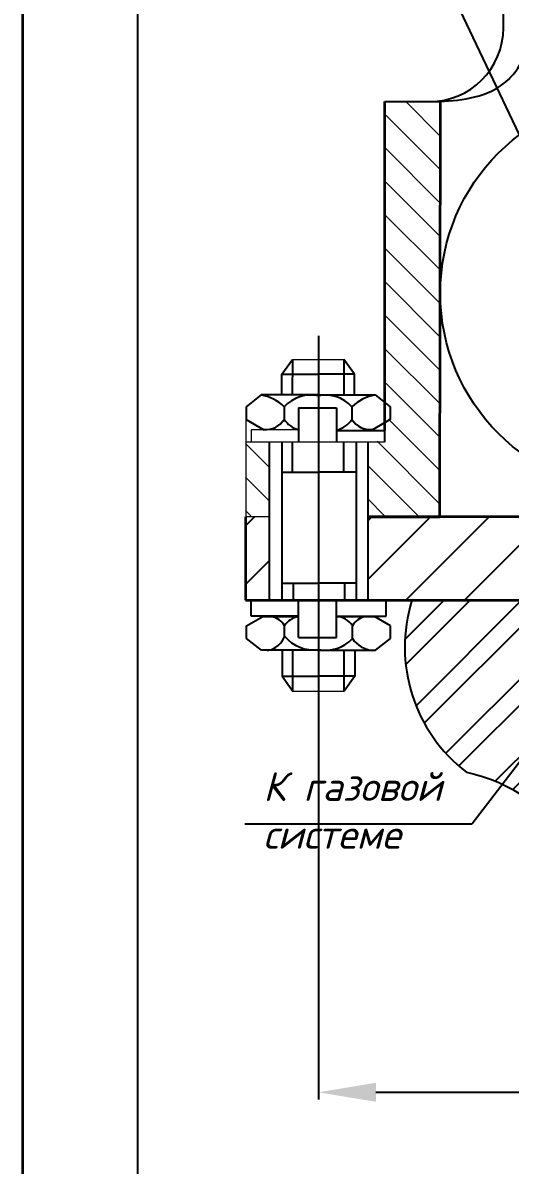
# Model space of a CAD drawing. Header units: millimetres. Extents: x 2503 to 3468, y 3317 to 4421.
# Drawn here: x 2502.8 to 2587.7, y 3824.8 to 4023.9 of the extents above; entities that cross this region are included whole.
import ezdxf

# ---------------------------------------------------------------- set-up
doc = ezdxf.new("R2010")
doc.units = ezdxf.units.MM
doc.header["$LTSCALE"] = 0.5
doc.linetypes.add('CENTER', pattern=[50.8, 31.75, -6.35, 6.35, -6.35])
doc.linetypes.add('K5LT_BASIC', pattern=[0])
doc.layers.add('тонкий', color=7, linetype='Continuous')
doc.layers.add('цвет', color=10, linetype='Continuous')
doc.layers.add('штриховка', color=7, linetype='Continuous', lineweight=25)
doc.styles.get("Standard").update_dxf_attribs({"font": 'isocpeur.ttf', "oblique": 15})
doc.dimstyles.new('ISO-25', dxfattribs={"dimtxt": 2.5, "dimasz": 2.5, "dimexe": 1.25, "dimexo": 0.625, "dimtad": 1, "dimtoh": 1, "dimdec": 0, "dimtxsty": 'Standard', "dimcen": 2.5, "dimadec": 0, "dimazin": 0, "dimtfac": 1, "dimtdec": 0, "dimtmove": 0, "dimatfit": 3, "dimfxl": 1, "dimarcsym": 0})

# ---------------------------------------------------------------- blocks, each defined once
blk = doc.blocks.new('*D20')
at = {"layer": 'Defpoints', "color": 0, "ltscale": 0.5, "transparency": 16777216}
for p in [(2843.24, 3923.27), (2554.32, 3914.53), (2843.24, 3837.49)]:
    blk.add_point(p, dxfattribs=at)
at = {"layer": 'штриховка', "color": 0, "lineweight": -2, "ltscale": 0.5, "transparency": 16777216}
for p, q in [((2843.24, 3922.65), (2843.24, 3836.24)), ((2554.32, 3913.9), (2554.32, 3836.24)), ((2564.32, 3837.49), (2833.24, 3837.49))]:
    blk.add_line(p, q, dxfattribs=at)
at = {"layer": 'штриховка', "color": 0, "ltscale": 0.5, "transparency": 16777216}
for points in [[(2564.32, 3839.16), (2564.32, 3835.83), (2554.32, 3837.49)], [(2833.24, 3839.16), (2833.24, 3835.83), (2843.24, 3837.49)]]:
    blk.add_solid(points, dxfattribs=at)
at = {"layer": 'штриховка', "color": 0, "ltscale": 0.5, "transparency": 16777216, "insert": (2698.84, 3840.62), "char_height": 2.5, "attachment_point": 5}
blk.add_mtext('{\\H2x;\\C0;%%C\\C256;2860}', dxfattribs=at)

msp = doc.modelspace()

# ---------------------------------------------------------------- hatches: boundary and pattern name
at = {"lineweight": 0, "ltscale": 0.1}
h = msp.add_hatch(dxfattribs=at)
h.set_pattern_fill('ANSI31', color=0, scale=1.3, angle=90)
h.set_pattern_definition([(135, (-1569.474, -1032.7144), (-2.9185832, -2.9185832), [])])
h.paths.add_polyline_path([(2545.69, 3950.96), (2541.57, 3950.96), (2541.57, 3937.96), (2545.69, 3937.96)])
h.paths.add_polyline_path([(2575.45, 3960.29), (2565.77, 3962.32), (2565.77, 3957.92), (2566.74, 3957.15), (2566.74, 3954.92), (2565.77, 3954.37), (2565.77, 3953.03), (2565.79, 3953.03), (2565.79, 3950.96), (2562.89, 3950.96), (2562.89, 3937.96), (2570.61, 3937.96), (2575.45, 3937.96)])
edge = h.paths.add_edge_path()
edge.add_spline(control_points=[(2575.54, 4010.22), (2574.72, 4010.21), (2574.41, 4010.19), (2573.66, 4010.17)], knot_values=[6.491353, 6.491353, 6.491353, 6.491353, 7.397856, 7.397856, 7.397856, 7.397856], degree=3, periodic=0)
edge.add_spline(control_points=[(2573.66, 4010.17), (2571.95, 4010.17), (2570.32, 4010.16), (2568.29, 4010.16), (2565.86, 4010.17)], knot_values=[0, 0, 0, 0, 1.541353, 6.491353, 6.491353, 6.491353, 6.491353], degree=3, periodic=0)
edge.add_line((2565.86, 4010.17), (2565.77, 3962.32))
edge.add_line((2565.77, 3962.32), (2575.45, 3960.29))
edge.add_line((2575.45, 3960.29), (2575.54, 4010.22))
at = {"layer": 'цвет', "lineweight": 25, "ltscale": 0.5}
h = msp.add_hatch(dxfattribs=at)
h.set_pattern_fill('ANSI31', color=0, scale=2.275)
h.set_pattern_definition([(45, (-1569.441, -1032.8844), (-5.107521, 5.107521), [])])
h.paths.add_polyline_path([(2545.72, 3937.79), (2541.6, 3937.79), (2541.6, 3923.27), (2545.72, 3923.27)])
h.paths.add_polyline_path([(2855.96, 3937.79), (2850.8, 3937.79), (2850.8, 3923.27), (2855.96, 3923.27)])
h.paths.add_polyline_path([(2614.23, 3937.79), (2604.68, 3937.79), (2590, 3937.79), (2562.92, 3937.79), (2562.92, 3923.27), (2614.23, 3923.27)])
h.paths.add_polyline_path([(2835.69, 3937.79), (2807.56, 3937.79), (2783.24, 3937.79), (2783.24, 3923.27), (2835.69, 3923.27)])
at = {"layer": 'штриховка', "ltscale": 0.5}
h = msp.add_hatch(dxfattribs=at)
h.set_pattern_fill('ANSI32', color=256)
h.paths.add_polyline_path([(2604.55, 3914.95), (2609.95, 3914.95), (2614.93, 3914.95), (2614.93, 3920.55), (2612.2, 3923.27), (2570.6, 3923.27, 0.314814), (2580.1, 3893.28, -0.059353), (2586.37, 3891.2)])
h.paths.add_polyline_path([(2614.93, 3914.95), (2609.95, 3914.95), (2604.55, 3914.95), (2586.37, 3891.2, -0.148309), (2598.41, 3880.34, 0.097715), (2614.93, 3865.11)])

# ---------------------------------------------------------------- linework, layer by layer
at = {"lineweight": 35}
msp.add_line((2502.79, 3317.45), (2502.79, 4420.61), dxfattribs=at)
at = {"ltscale": 0.5}
msp.add_line((2522.79, 4415.61), (2522.79, 3322.45), dxfattribs=at)
at = {"color": 0}
for p, q in [((2586.53, 4023.04), (2586.53, 4058.5)), ((2554.32, 3969.37), (2554.32, 3899.46)), ((2544.59, 3920.41), (2550.8, 3920.41)), ((2557.45, 3920.41), (2564.05, 3920.41))]:
    msp.add_line(p, q, dxfattribs=at)
at = {"color": 0, "ltscale": 0.5}
msp.add_line((2572.28, 4040.05), (2589.29, 4004.38), dxfattribs=at)
at = {"color": 0, "lineweight": 35}
for p, q in [((2565.86, 3952.86), (2565.86, 4010.17)), ((2575.48, 3937.79), (2575.54, 4010.22)), ((2541.6, 3937.79), (2541.6, 3923.27)), ((2590, 3937.79), (2562.92, 3937.79)), ((2562.92, 3937.79), (2570.64, 3937.79)), ((2541.6, 3923.27), (2614.93, 3923.27))]:
    msp.add_line(p, q, dxfattribs=at)
at = {"color": 0, "linetype": 'K5LT_BASIC'}
for p, q in [((2547.89, 3962.64), (2549.77, 3965.21)), ((2549.77, 3965.21), (2549.74, 3959.04)), ((2558.7, 3965.21), (2558.7, 3959.04)), ((2560.57, 3962.64), (2558.7, 3965.21)), ((2547.89, 3962.64), (2554.23, 3962.64)), ((2547.89, 3959.04), (2547.89, 3962.64)), ((2560.57, 3962.64), (2554.23, 3962.64)), ((2560.57, 3959.04), (2560.57, 3962.64)), ((2544.29, 3959.04), (2541.7, 3956.98)), ((2554.23, 3959.04), (2544.29, 3959.04)), ((2554.23, 3959.04), (2564.18, 3959.04)), ((2564.18, 3959.04), (2566.77, 3956.98)), ((2541.7, 3956.98), (2541.7, 3954.75)), ((2548.33, 3956.98), (2548.33, 3954.75)), ((2550.8, 3956.79), (2550.8, 3950.83)), ((2550.8, 3956.79), (2557.45, 3956.79)), ((2557.45, 3956.79), (2557.45, 3950.83)), ((2560.14, 3956.98), (2560.14, 3954.75)), ((2566.77, 3956.98), (2566.77, 3954.75)), ((2541.7, 3954.75), (2544.78, 3952.99)), ((2566.77, 3954.75), (2563.69, 3952.99)), ((2557.45, 3952.86), (2565.82, 3952.86)), ((2565.82, 3952.86), (2565.82, 3950.83)), ((2545.72, 3950.83), (2545.72, 3923.27)), ((2547.98, 3923.27), (2547.98, 3950.83)), ((2549.74, 3950.83), (2549.74, 3945.56)), ((2558.67, 3950.79), (2558.67, 3945.56)), ((2560.91, 3923.27), (2560.91, 3950.83)), ((2562.92, 3950.83), (2562.92, 3923.27)), ((2547.98, 3945.56), (2554.44, 3945.56)), ((2560.91, 3945.56), (2554.44, 3945.56)), ((2547.98, 3926.26), (2554.44, 3926.26)), ((2549.97, 3923.27), (2549.97, 3926.26)), ((2560.91, 3926.26), (2554.44, 3926.26)), ((2558.91, 3923.27), (2558.91, 3926.26)), ((2542.55, 3920.5), (2542.55, 3923.27)), ((2550.8, 3916.78), (2550.8, 3923.27)), ((2557.45, 3916.78), (2557.45, 3923.27)), ((2566.08, 3920.5), (2566.08, 3923.27)), ((2541.78, 3918.82), (2544.59, 3920.41)), ((2550.8, 3920.5), (2542.55, 3920.5)), ((2557.45, 3916.78), (2557.45, 3921.96)), ((2557.45, 3920.5), (2566.08, 3920.5)), ((2566.85, 3918.82), (2564.05, 3920.41)), ((2548.41, 3917.03), (2548.41, 3918.82)), ((2560.23, 3916.59), (2560.23, 3918.82)), ((2566.85, 3916.59), (2566.85, 3918.82)), ((2544.37, 3914.53), (2541.78, 3916.59)), ((2550.8, 3916.78), (2557.45, 3916.78)), ((2564.26, 3914.53), (2566.85, 3916.59)), ((2554.32, 3914.53), (2544.37, 3914.53)), ((2547.98, 3914.53), (2547.98, 3910.01)), ((2549.85, 3907.44), (2549.85, 3914.53)), ((2554.32, 3914.53), (2564.26, 3914.53)), ((2558.78, 3907.44), (2558.78, 3914.53)), ((2560.66, 3914.53), (2560.66, 3910.01)), ((2547.98, 3910.01), (2554.32, 3910.01)), ((2547.98, 3910.01), (2549.85, 3907.44)), ((2560.66, 3910.01), (2554.32, 3910.01)), ((2560.66, 3910.01), (2558.78, 3907.44))]:
    msp.add_line(p, q, dxfattribs=at)
at = {"color": 0, "lineweight": 0, "ltscale": 0.1}
for p, q in [((2549.77, 3965.21), (2558.7, 3965.21)), ((2541.66, 3954.92), (2541.66, 3937.79)), ((2550.8, 3952.99), (2542.59, 3952.99)), ((2542.59, 3952.99), (2542.59, 3950.79)), ((2565.8, 3950.79), (2541.6, 3950.79)), ((2545.72, 3937.79), (2541.6, 3937.79)), ((2549.85, 3907.44), (2558.78, 3907.44))]:
    msp.add_line(p, q, dxfattribs=at)
at = {"color": 0, "linetype": 'CENTER', "lineweight": -3}
msp.add_line((2554.32, 3962.93), (2554.32, 3914.29), dxfattribs=at)
at = {"color": 0, "lineweight": 35, "ltscale": 0.5}
for p, q in [((2570.64, 3937.79), (2575.48, 3937.79)), ((2543.13, 3923.27), (2598.07, 3923.27))]:
    msp.add_line(p, q, dxfattribs=at)
at = {"color": 0, "ltscale": 0.5}
msp.add_circle((2610.13, 3976.77), 34.59, dxfattribs=at)
at = {"color": 0}
msp.add_arc((2573.66, 4023.04), 12.87, 270, 0, dxfattribs=at)
at = {"color": 0, "linetype": 'K5LT_BASIC'}
for centre, radius, start, end in [((2543.03, 3951.59), 7.55, 45.5185, 80.4175), ((2552.96, 3952.73), 6.29, 77.5311, 137.4371), ((2555.55, 3952.79), 6.22, 42.3699, 101.4219), ((2565.43, 3951.59), 7.55, 99.5825, 134.4815), ((2545.06, 3956.88), 3.89, 265.848, 326.882), ((2552.11, 3957.45), 4.65, 215.4536, 253.5674), ((2556.04, 3957.78), 5.1, 285.9828, 323.5222), ((2563.4, 3956.88), 3.89, 213.118, 274.152), ((2545.4, 3916.98), 3.52, 31.3221, 76.6693), ((2551.43, 3916.88), 3.59, 100.1816, 147.3546), ((2557.31, 3916.96), 3.46, 32.4756, 87.7219), ((2563.24, 3916.98), 3.52, 103.3307, 148.6779), ((2544.9, 3918.19), 3.7, 278.1269, 341.6843), ((2553.36, 3920.92), 6.3, 218.222, 278.7648), ((2555.63, 3920.78), 6.22, 257.7981, 317.6301), ((2564.03, 3919.06), 4.54, 213.0172, 267.0812)]:
    msp.add_arc(centre, radius, start, end, dxfattribs=at)
at = {"color": 0}
msp.add_spline([(2565.86, 4010.17), (2572.3, 4010.17), (2584.43, 4012.02), (2588.26, 4014.92), (2590.55, 4019.76), (2590.79, 4022.64)], degree=3, dxfattribs=at)
at = {"layer": 'тонкий', "color": 0, "ltscale": 0.5}
for p in [(2604.55, 3914.95), (2541.45, 3884.29)]:
    msp.add_line(p, (2581.08, 3884.29), dxfattribs=at)
at = {"layer": 'цвет', "color": 0, "linetype": 'K5LT_BASIC'}
msp.add_line((2541.78, 3916.59), (2541.78, 3918.82), dxfattribs=at)
at = {"layer": 'штриховка', "ltscale": 0.5}
msp.add_lwpolyline([(2570.6, 3923.27, 0.314814), (2580.1, 3893.28, -0.209506), (2598.41, 3880.34, 0.097885), (2614.96, 3865.09, -0.924593)], format="xyb", dxfattribs=at)

# ---------------------------------------------------------------- texts
at = {"layer": 'тонкий', "color": 0, "ltscale": 0.5, "insert": (2544.68, 3893.28), "char_height": 5, "width": 113.0188, "attachment_point": 1}
msp.add_mtext('{\\fISOCPEUR|b0|i0|c204|p34;\\Q15;К газовой \\fISOCPEUR|b0|i0|c0|p34;\\P\\fISOCPEUR|b0|i0|c204|p34;системе}', dxfattribs=at)

# ---------------------------------------------------------------- dimensions: what is measured, and where the dimension line sits
at = {"layer": 'штриховка', "ltscale": 0.5}
dim = msp.add_linear_dim(base=(2843.24, 3837.49), p1=(2554.32, 3914.53), p2=(2843.24, 3923.27), text='{\\H2x;\\C0;%%C\\C256;2860}', dimstyle='ISO-25', override={"dimasz": 10}, dxfattribs=at)
dim.commit()
dim.dimension.update_dxf_attribs({"geometry": '*D20', "text_midpoint": (2698.84, 3837.49), "dimtype": 160})

doc.saveas('drawing.dxf')
